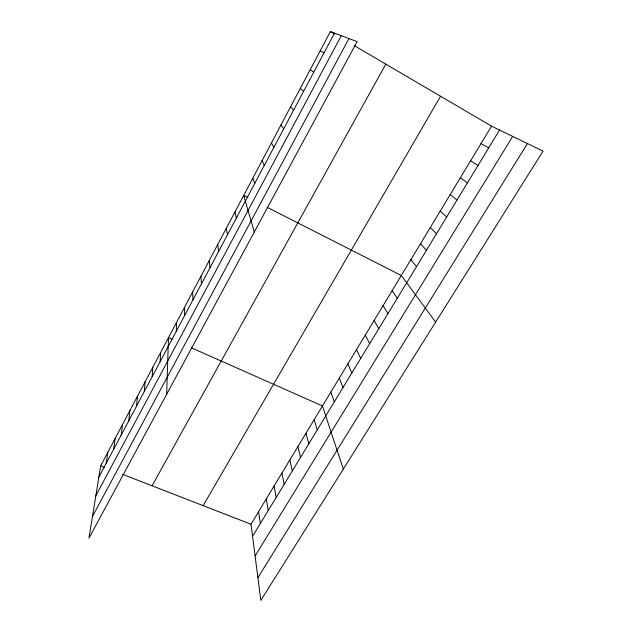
<?xml version="1.0" encoding="UTF-8"?>
<svg xmlns="http://www.w3.org/2000/svg" width="632" height="632" viewBox="0 0 632 632"><rect width="100%" height="100%" fill="white"/><g stroke="black" fill="none" stroke-linecap="round" stroke-linejoin="round"><path stroke-width="0.95" d="M176.36 331.113L176.447 322.557M166.658 394.281L168.475 337.622L172.038 339.202M160.125 361.702L160.599 352.522M152.146 376.735L152.81 367.247M144.262 391.587L145.107 381.807M136.472 406.265L137.492 396.201M128.77 420.786L129.963 410.429M121.154 435.132L122.521 424.507M113.626 449.312L115.158 438.426M106.184 463.343L107.875 452.188M100.678 465.8L88.954 538.156L357.12 41.617L330.362 31.6L100.678 465.8L104.327 467.222M98.829 477.207L334.486 33.148M95.811 495.804L341.288 35.692M92.469 516.47L348.951 38.56M152.083 485.787L385.804 64.132M203.156 505.639L440.551 96.254M250.999 524.244L491.522 126.155L543.046 151.111L260.826 600.4L250.999 524.244L122.529 474.292M252.555 536.323L499.541 130.034M255.091 555.962L512.694 136.409M257.896 577.695L527.436 143.543M191.559 347.869L322.462 405.965L343.318 469.078M248.06 197.611L243.707 195.406L254.285 232.023M267.131 207.304L401.296 275.481L435.646 322.091M320.219 50.765L324.042 52.819M480.999 143.567L488.694 147.872M330.362 31.6L334.431 33.994M354.141 45.551L491.522 126.155M470.611 160.765L477.989 165.481M460.341 177.758L467.419 182.869M310.217 69.67L313.741 72.23M450.205 194.538L456.983 200.044M440.188 211.12L446.674 217.005M300.342 88.338L303.581 91.379M430.289 227.496L436.491 233.753M420.509 243.683L426.434 250.296M290.602 106.761L293.556 110.268M410.847 259.673L416.496 266.641M280.979 124.946L283.657 128.92M392.14 290.641L397.267 298.264M383.087 305.627L387.969 313.575M374.128 320.448L378.773 328.703M271.483 142.895L273.893 147.319M365.28 335.102L369.68 343.658M356.519 349.591L360.69 358.439M262.106 160.623L264.255 165.473M347.869 363.913L351.811 373.054M339.305 378.086L343.026 387.503M330.836 392.101L334.336 401.794M252.847 178.121L254.743 183.406M314.175 419.68L317.256 429.894M305.975 433.244L308.858 443.711M297.87 446.658L300.548 457.378M234.946 211.973L236.352 218.056M289.851 459.938L292.332 470.895M281.912 473.068L284.202 484.262M274.059 486.063L276.16 497.487M226.288 228.342L227.465 234.804M266.293 498.924L268.213 510.577M258.607 511.651L260.345 523.517M217.732 244.513L218.688 251.346M209.279 260.495L210.014 267.692M200.929 276.279L201.45 283.831M192.673 291.889L192.981 299.781M184.512 307.31L184.623 315.542"/></g></svg>
